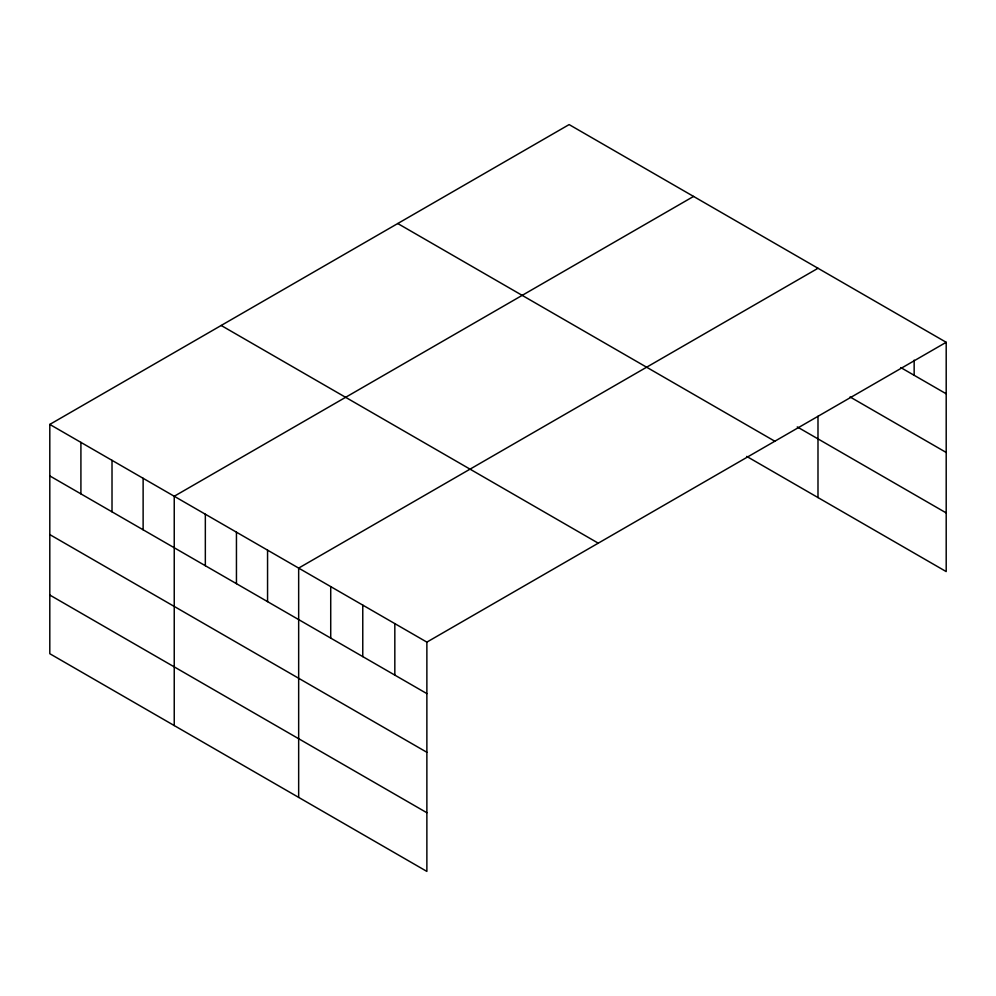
<?xml version="1.0" encoding="UTF-8"?>
<svg xmlns="http://www.w3.org/2000/svg" width="996" height="996" viewBox="0 0 996 996"><rect width="100%" height="100%" fill="white"/><g stroke="black" fill="none" stroke-linecap="round" stroke-linejoin="round"><path stroke-width="1.49" d="M49.8 424.421L426.873 642.121L426.873 871.413L49.8 653.712L49.8 424.421L569.127 124.587L946.2 342.288L946.2 571.58L746.701 456.405M693.565 196.424L174.238 496.257L174.238 725.549M817.99 268.273L298.663 568.094L298.663 797.398M426.873 642.121L946.2 342.288M900.795 367.574L946.2 393.794M850.049 396.943L946.2 452.458M797.261 426.923L946.2 512.915M397.753 223.527L774.826 441.228M221.174 325.468L598.247 543.169M49.8 475.914L426.873 693.614M49.8 534.591L426.873 752.291M49.8 595.035L426.873 812.736M914.154 360.141L914.154 375.28M817.99 416.228L817.99 497.564M394.827 623.608L394.827 675.114M362.768 605.107L362.768 656.613M330.722 586.607L330.722 638.1M267.563 550.141L267.563 601.634M236.45 532.175L236.45 583.681M205.338 514.222L205.338 565.716M143.125 478.292L143.125 529.797M112.013 460.339L112.013 511.832M80.913 442.373L80.913 493.879"/></g></svg>
